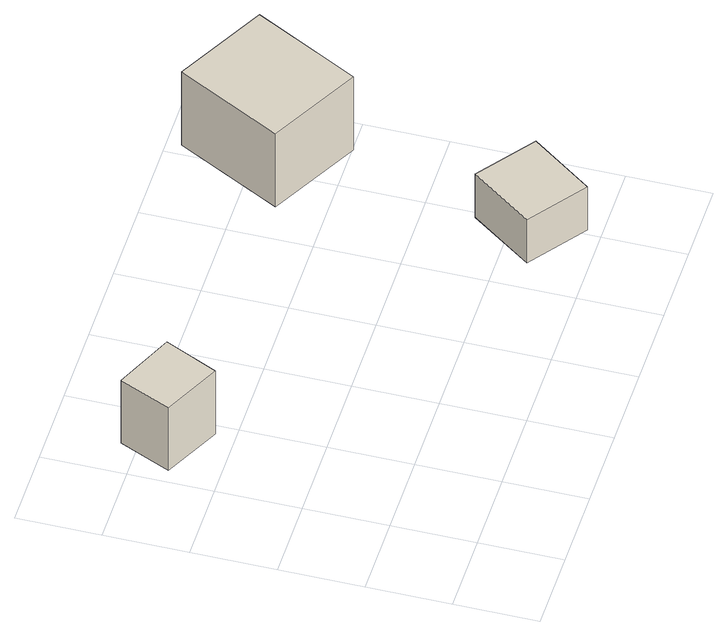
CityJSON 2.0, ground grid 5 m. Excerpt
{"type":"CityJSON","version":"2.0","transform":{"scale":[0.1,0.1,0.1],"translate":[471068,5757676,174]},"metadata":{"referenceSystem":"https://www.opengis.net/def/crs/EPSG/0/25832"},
"CityObjects":{
"building1":{"type":"Building","attributes":{"Gemeindeschluessel":"05711000","BezugspunktDach":"2000","function":"31001_9998","measuredHeight":5.81},"address":[{"country":"Germany","locality":"Bielefeld","thoroughfareNumber":"181","thoroughfareName":"Senner Hellweg"}],"geometry":[{"type":"Solid","lod":"1","boundaries":[[[[0,1,2,3]],[[4,5,6,7]],[[4,7,3,2]],[[5,4,2,1]],[[6,5,1,0]],[[7,6,0,3]]]]}]},
"building2":{"type":"Building","attributes":{"Gemeindeschluessel":"05711000","BezugspunktDach":"2000","function":"51009_1611","measuredHeight":3.92},"address":[{"country":"Germany"}],"geometry":[{"type":"Solid","lod":"1","boundaries":[[[[8,9,10,11]],[[12,13,14,15]],[[12,15,11,10]],[[13,12,10,9]],[[14,13,9,8]],[[15,14,8,11]]]]}]},
"building3":{"type":"Building","attributes":{"Gemeindeschluessel":"05711000","BezugspunktDach":"2000","function":"31001_1010","measuredHeight":6.47},"address":[{"country":"Germany","locality":"Bielefeld","thoroughfareNumber":"181","thoroughfareName":"Senner Hellweg"}],"geometry":[{"type":"Solid","lod":"1","boundaries":[[[[16,17,18,19]],[[20,21,22,23]],[[20,23,19,18]],[[21,20,18,17]],[[22,21,17,16]],[[23,22,16,19]]]]}]}
},
"vertices":[
[23,210,51],[9,179,51],[44,162,51],[59,194,51],[44,162,3],[9,179,3],[23,210,3],[59,194,3],
[229,66,54],[202,29,54],[236,4,54],[263,41,54],[236,4,21],[202,29,21],[229,66,21],[263,41,21],
[234,235,83],[201,172,83],[256,143,83],[289,206,83],[256,143,27],[201,172,27],[234,235,27],[289,206,27]
]}
